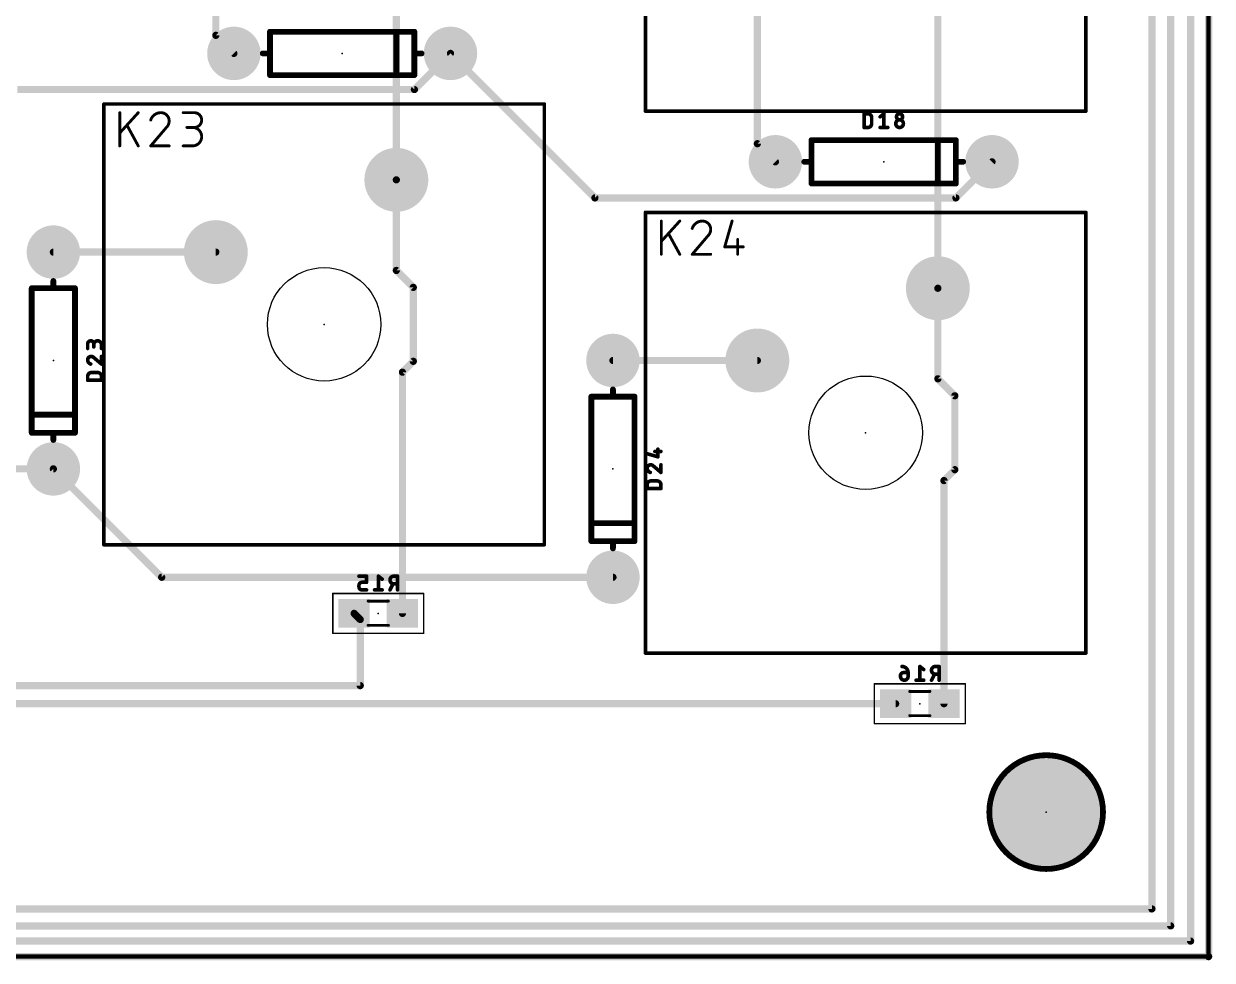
# Model space of a CAD drawing. Extents: x -145 to 0, y -20 to 96.
# Drawn here: x -41.68 to 0.13, y -0.13 to 32.79 of the extents above; entities that cross this region are included whole.
import ezdxf

# ---------------------------------------------------------------- set-up
doc = ezdxf.new("R2010")
doc.units = 0
for name, color, linetype in [('1', 12, 'CONTINUOUS'), ('16', 132, 'CONTINUOUS'), ('17', 110, 'CONTINUOUS'), ('20', 31, 'CONTINUOUS'), ('21', 41, 'CONTINUOUS'), ('23', 53, 'CONTINUOUS'), ('24', 53, 'CONTINUOUS'), ('25', 253, 'CONTINUOUS'), ('26', 253, 'CONTINUOUS'), ('39', 12, 'CONTINUOUS'), ('40', 132, 'CONTINUOUS'), ('41', 12, 'CONTINUOUS'), ('42', 132, 'CONTINUOUS'), ('51', 253, 'CONTINUOUS'), ('52', 253, 'CONTINUOUS')]:
    doc.layers.add(name, color=color, linetype=linetype)

# ---------------------------------------------------------------- blocks, each defined once
blk = doc.blocks.new('ROUNDP')
at = {"const_width": 0.5}
blk.add_lwpolyline([(0, -0.25, 1), (0, 0.25, 1), (0, -0.25)], format="xyb", dxfattribs=at)
blk = doc.blocks.new('RECT')
blk.add_solid([(-0.5, -0.5), (0.5, -0.5), (-0.5, 0.5), (0.5, 0.5)])

msp = doc.modelspace()

# ---------------------------------------------------------------- linework, layer by layer
at = {"layer": '1', "const_width": 0.254}
for points in [[(0, 0), (0, 94.615)], [(-28.575, 39.3788), (-28.575, 27.305)], [(-9.525, 35.5688), (-9.525, 23.495)], [(-57.15, 17.145), (-40.64, 17.145)], [(-40.64, 17.145), (-36.83, 13.335)], [(-36.83, 13.335), (-20.955, 13.335)], [(-82.55, 0), (0, 0)]]:
    msp.add_lwpolyline(points, dxfattribs=at)
at = {"layer": '1', "const_width": 0.127}
for points in [[(-28.6385, 27.305, 1), (-28.5115, 27.305)], [(-9.5885, 23.495, 1), (-9.4615, 23.495)], [(-40.5951, 17.1899, 1), (-40.6849, 17.1001)], [(-40.64, 17.0815, 1), (-40.64, 17.2085)], [(-36.83, 13.3985, 1), (-36.83, 13.2715)], [(-36.8749, 13.2901, 1), (-36.7851, 13.3799)], [(-20.955, 13.2715, 1), (-20.955, 13.3985)], [(-0.0635, 0, 1), (0.0635, 0)], [(0, -0.0635, 1), (0, 0.0635)]]:
    msp.add_lwpolyline(points, format="xyb", dxfattribs=at)
at = {"layer": '16', "const_width": 0.254}
for points in [[(0, 0), (0, 94.615)], [(-0.635, 0.5461), (-0.635, 86.3691)], [(-1.3335, 1.0795), (-1.3335, 82.7795)], [(-1.9939, 1.6764), (-1.9939, 79.3124)], [(-34.925, 43.815), (-34.925, 32.385)], [(-15.875, 40.005), (-15.875, 28.575)], [(-34.925, 32.385), (-34.29, 31.75)], [(-27.94, 30.48), (-26.67, 31.75)], [(-26.67, 31.75), (-21.59, 26.67)], [(-41.91, 30.48), (-27.94, 30.48)], [(-15.875, 28.575), (-15.24, 27.94)], [(-8.89, 26.67), (-7.62, 27.94)], [(-28.575, 27.305), (-28.575, 24.1212)], [(-21.59, 26.67), (-8.89, 26.67)], [(-40.64, 24.765), (-34.925, 24.765)], [(-28.575, 24.1212), (-27.9781, 23.5244)], [(-27.9781, 23.5244), (-27.9781, 20.9257)], [(-9.525, 23.495), (-9.525, 20.3113)], [(-27.9781, 20.9257), (-28.36, 20.5437)], [(-20.955, 20.955), (-15.875, 20.955)], [(-28.36, 20.5437), (-28.36, 12.065)], [(-9.525, 20.3113), (-8.9281, 19.7143)], [(-8.9281, 19.7143), (-8.9281, 17.1157)], [(-8.9281, 17.1157), (-9.31, 16.7338)], [(-9.31, 16.7338), (-9.31, 8.89)], [(-29.845, 11.85), (-30.06, 12.065)], [(-29.845, 9.525), (-29.845, 11.85)], [(-48.26, 9.525), (-29.845, 9.525)], [(-48.895, 8.89), (-11.01, 8.89)], [(-62.0014, 1.6764), (-1.9939, 1.6764)], [(-62.1257, 1.0795), (-1.3335, 1.0795)], [(-62.1671, 0.5461), (-0.635, 0.5461)], [(-82.55, 0), (0, 0)]]:
    msp.add_lwpolyline(points, dxfattribs=at)
at = {"layer": '16', "const_width": 0.127}
for points in [[(-34.8801, 32.4299, 1), (-34.9699, 32.3401)], [(-34.9885, 32.385, 1), (-34.8615, 32.385)], [(-34.3349, 31.7051, 1), (-34.2451, 31.7949)], [(-26.6251, 31.7949, 1), (-26.7149, 31.7051)], [(-26.6251, 31.7051, 1), (-26.7149, 31.7949)], [(-27.9849, 30.5249, 1), (-27.8951, 30.4351)], [(-27.94, 30.4165, 1), (-27.94, 30.5435)], [(-15.8301, 28.6199, 1), (-15.9199, 28.5301)], [(-15.9385, 28.575, 1), (-15.8115, 28.575)], [(-15.2849, 27.8951, 1), (-15.1951, 27.9849)], [(-7.5751, 27.8951, 1), (-7.6649, 27.9849)], [(-28.5115, 27.305, 1), (-28.6385, 27.305)], [(-21.59, 26.7335, 1), (-21.59, 26.6065)], [(-21.6349, 26.6251, 1), (-21.5451, 26.7149)], [(-8.9349, 26.7149, 1), (-8.8451, 26.6251)], [(-8.89, 26.6065, 1), (-8.89, 26.7335)], [(-40.64, 24.8285, 1), (-40.64, 24.7015)], [(-34.925, 24.7015, 1), (-34.925, 24.8285)], [(-28.5301, 24.1662, 1), (-28.6199, 24.0763)], [(-28.6385, 24.1212, 1), (-28.5115, 24.1212)], [(-27.9146, 23.5244, 1), (-28.0416, 23.5244)], [(-28.023, 23.4794, 1), (-27.9332, 23.5693)], [(-9.4615, 23.495, 1), (-9.5885, 23.495)], [(-28.0416, 20.9257, 1), (-27.9146, 20.9257)], [(-27.9332, 20.8807, 1), (-28.023, 20.9706)], [(-20.955, 21.0185, 1), (-20.955, 20.8915)], [(-15.875, 20.8915, 1), (-15.875, 21.0185)], [(-28.2965, 20.5437, 1), (-28.4235, 20.5437)], [(-28.4049, 20.5887, 1), (-28.3151, 20.4988)], [(-9.4801, 20.3562, 1), (-9.5699, 20.2663)], [(-9.5885, 20.3113, 1), (-9.4615, 20.3113)], [(-8.8646, 19.7143, 1), (-8.9916, 19.7143)], [(-8.973, 19.6694, 1), (-8.8832, 19.7593)], [(-8.9916, 17.1157, 1), (-8.8646, 17.1157)], [(-8.8832, 17.0707, 1), (-8.973, 17.1606)], [(-9.2465, 16.7338, 1), (-9.3735, 16.7338)], [(-9.3549, 16.7787, 1), (-9.2651, 16.6888)], [(-30.0151, 12.1099, 1), (-30.1049, 12.0201)], [(-28.4235, 12.065, 1), (-28.2965, 12.065)], [(-29.7815, 11.85, 1), (-29.9085, 11.85)], [(-29.8899, 11.8051, 1), (-29.8001, 11.8949)], [(-29.845, 9.4615, 1), (-29.845, 9.5885)], [(-29.9085, 9.525, 1), (-29.7815, 9.525)], [(-11.01, 8.8265, 1), (-11.01, 8.9535)], [(-9.3735, 8.89, 1), (-9.2465, 8.89)], [(-2.0574, 1.6764, 1), (-1.9304, 1.6764)], [(-1.9939, 1.6129, 1), (-1.9939, 1.7399)], [(-1.397, 1.0795, 1), (-1.27, 1.0795)], [(-1.3335, 1.016, 1), (-1.3335, 1.143)], [(-0.6985, 0.5461, 1), (-0.5715, 0.5461)], [(-0.635, 0.4826, 1), (-0.635, 0.6096)], [(-0.0635, 0, 1), (0.0635, 0)], [(0, -0.0635, 1), (0, 0.0635)]]:
    msp.add_lwpolyline(points, format="xyb", dxfattribs=at)
at = {"layer": '20'}
for centre in [(-31.115, 22.225), (-12.065, 18.415)]:
    msp.add_circle(centre, 1.9939, dxfattribs=at)
at = {"layer": '21'}
for points, const_width in [([(0, 94.615), (0, 0)], 0.1524), ([(-33.02, 32.512), (-27.94, 32.512)], 0.2032), ([(-33.02, 31.75), (-33.02, 32.512)], 0.2032), ([(-27.94, 32.512), (-27.94, 31.75)], 0.2032), ([(-28.575, 32.385), (-28.575, 31.115)], 0.2032), ([(-33.02, 31.75), (-33.274, 31.75)], 0.2032), ([(-33.02, 30.988), (-33.02, 31.75)], 0.2032), ([(-27.94, 31.75), (-27.94, 30.988)], 0.2032), ([(-27.94, 31.75), (-27.686, 31.75)], 0.2032), ([(-27.94, 30.988), (-33.02, 30.988)], 0.2032), ([(-13.97, 28.702), (-8.89, 28.702)], 0.2032), ([(-13.97, 27.94), (-13.97, 28.702)], 0.2032), ([(-9.525, 28.575), (-9.525, 27.305)], 0.2032), ([(-8.89, 28.702), (-8.89, 27.94)], 0.2032), ([(-13.97, 27.94), (-14.224, 27.94)], 0.2032), ([(-13.97, 27.178), (-13.97, 27.94)], 0.2032), ([(-8.89, 27.94), (-8.89, 27.178)], 0.2032), ([(-8.89, 27.94), (-8.636, 27.94)], 0.2032), ([(-8.89, 27.178), (-13.97, 27.178)], 0.2032), ([(-40.64, 23.495), (-40.64, 23.749)], 0.2032), ([(-41.402, 18.415), (-41.402, 23.495)], 0.2032), ([(-41.402, 23.495), (-40.64, 23.495)], 0.2032), ([(-40.64, 23.495), (-39.878, 23.495)], 0.2032), ([(-39.878, 23.495), (-39.878, 18.415)], 0.2032), ([(-21.717, 14.605), (-21.717, 19.685)], 0.2032), ([(-21.717, 19.685), (-20.955, 19.685)], 0.2032), ([(-20.955, 19.685), (-20.955, 19.939)], 0.2032), ([(-20.955, 19.685), (-20.193, 19.685)], 0.2032), ([(-20.193, 19.685), (-20.193, 14.605)], 0.2032), ([(-40.005, 19.05), (-41.275, 19.05)], 0.2032), ([(-40.64, 18.415), (-41.402, 18.415)], 0.2032), ([(-39.878, 18.415), (-40.64, 18.415)], 0.2032), ([(-40.64, 18.415), (-40.64, 18.161)], 0.2032), ([(-20.32, 15.24), (-21.59, 15.24)], 0.2032), ([(-20.955, 14.605), (-21.717, 14.605)], 0.2032), ([(-20.193, 14.605), (-20.955, 14.605)], 0.2032), ([(-20.955, 14.605), (-20.955, 14.351)], 0.2032), ([(0, 0), (-82.55, 0)], 0.1524)]:
    msp.add_lwpolyline(points, dxfattribs=dict(at, const_width=const_width))
for points, const_width in [([(-33.02, 32.5628, 1), (-33.02, 32.4612)], 0.1016), ([(-32.9692, 32.512, 1), (-33.0708, 32.512)], 0.1016), ([(-27.8892, 32.512, 1), (-27.9908, 32.512)], 0.1016), ([(-27.94, 32.4612, 1), (-27.94, 32.5628)], 0.1016), ([(-28.5242, 32.385, 1), (-28.6258, 32.385)], 0.1016), ([(-33.274, 31.8008, 1), (-33.274, 31.6992)], 0.1016), ([(-32.9692, 31.75, 1), (-33.0708, 31.75)], 0.1016), ([(-33.0708, 31.75, 1), (-32.9692, 31.75)], 0.1016), ([(-33.02, 31.6992, 1), (-33.02, 31.8008)], 0.1016), ([(-27.8892, 31.75, 1), (-27.9908, 31.75)], 0.1016), ([(-27.94, 31.8008, 1), (-27.94, 31.6992)], 0.1016), ([(-27.9908, 31.75, 1), (-27.8892, 31.75)], 0.1016), ([(-27.686, 31.6992, 1), (-27.686, 31.8008)], 0.1016), ([(-33.02, 31.0388, 1), (-33.02, 30.9372)], 0.1016), ([(-33.0708, 30.988, 1), (-32.9692, 30.988)], 0.1016), ([(-28.6258, 31.115, 1), (-28.5242, 31.115)], 0.1016), ([(-27.9908, 30.988, 1), (-27.8892, 30.988)], 0.1016), ([(-27.94, 30.9372, 1), (-27.94, 31.0388)], 0.1016), ([(-13.97, 28.7528, 1), (-13.97, 28.6512)], 0.1016), ([(-13.9192, 28.702, 1), (-14.0208, 28.702)], 0.1016), ([(-9.4742, 28.575, 1), (-9.5758, 28.575)], 0.1016), ([(-8.8392, 28.702, 1), (-8.9408, 28.702)], 0.1016), ([(-8.89, 28.6512, 1), (-8.89, 28.7528)], 0.1016), ([(-14.224, 27.9908, 1), (-14.224, 27.8892)], 0.1016), ([(-13.9192, 27.94, 1), (-14.0208, 27.94)], 0.1016), ([(-13.97, 27.8892, 1), (-13.97, 27.9908)], 0.1016), ([(-8.8392, 27.94, 1), (-8.9408, 27.94)], 0.1016), ([(-8.89, 27.9908, 1), (-8.89, 27.8892)], 0.1016), ([(-8.636, 27.8892, 1), (-8.636, 27.9908)], 0.1016), ([(-14.0208, 27.94, 1), (-13.9192, 27.94)], 0.1016), ([(-8.9408, 27.94, 1), (-8.8392, 27.94)], 0.1016), ([(-13.97, 27.2288, 1), (-13.97, 27.1272)], 0.1016), ([(-14.0208, 27.178, 1), (-13.9192, 27.178)], 0.1016), ([(-9.5758, 27.305, 1), (-9.4742, 27.305)], 0.1016), ([(-8.9408, 27.178, 1), (-8.8392, 27.178)], 0.1016), ([(-8.89, 27.1272, 1), (-8.89, 27.2288)], 0.1016), ([(-40.5892, 23.749, 1), (-40.6908, 23.749)], 0.1016), ([(-41.3512, 23.495, 1), (-41.4528, 23.495)], 0.1016), ([(-41.402, 23.5458, 1), (-41.402, 23.4442)], 0.1016), ([(-40.64, 23.5458, 1), (-40.64, 23.4442)], 0.1016), ([(-40.6908, 23.495, 1), (-40.5892, 23.495)], 0.1016), ([(-40.64, 23.4442, 1), (-40.64, 23.5458)], 0.1016), ([(-39.8272, 23.495, 1), (-39.9288, 23.495)], 0.1016), ([(-39.878, 23.4442, 1), (-39.878, 23.5458)], 0.1016), ([(-21.6662, 19.685, 1), (-21.7678, 19.685)], 0.1016), ([(-21.717, 19.7358, 1), (-21.717, 19.6342)], 0.1016), ([(-20.9042, 19.939, 1), (-21.0058, 19.939)], 0.1016), ([(-20.955, 19.7358, 1), (-20.955, 19.6342)], 0.1016), ([(-21.0058, 19.685, 1), (-20.9042, 19.685)], 0.1016), ([(-20.955, 19.6342, 1), (-20.955, 19.7358)], 0.1016), ([(-20.1422, 19.685, 1), (-20.2438, 19.685)], 0.1016), ([(-20.193, 19.6342, 1), (-20.193, 19.7358)], 0.1016), ([(-41.275, 19.1008, 1), (-41.275, 18.9992)], 0.1016), ([(-40.005, 18.9992, 1), (-40.005, 19.1008)], 0.1016), ([(-41.402, 18.4658, 1), (-41.402, 18.3642)], 0.1016), ([(-41.4528, 18.415, 1), (-41.3512, 18.415)], 0.1016), ([(-40.64, 18.4658, 1), (-40.64, 18.3642)], 0.1016), ([(-40.5892, 18.415, 1), (-40.6908, 18.415)], 0.1016), ([(-40.64, 18.3642, 1), (-40.64, 18.4658)], 0.1016), ([(-39.9288, 18.415, 1), (-39.8272, 18.415)], 0.1016), ([(-39.878, 18.3642, 1), (-39.878, 18.4658)], 0.1016), ([(-40.6908, 18.161, 1), (-40.5892, 18.161)], 0.1016), ([(-21.59, 15.2908, 1), (-21.59, 15.1892)], 0.1016), ([(-20.32, 15.1892, 1), (-20.32, 15.2908)], 0.1016), ([(-21.717, 14.6558, 1), (-21.717, 14.5542)], 0.1016), ([(-21.7678, 14.605, 1), (-21.6662, 14.605)], 0.1016), ([(-20.955, 14.6558, 1), (-20.955, 14.5542)], 0.1016), ([(-20.9042, 14.605, 1), (-21.0058, 14.605)], 0.1016), ([(-20.955, 14.5542, 1), (-20.955, 14.6558)], 0.1016), ([(-20.2438, 14.605, 1), (-20.1422, 14.605)], 0.1016), ([(-20.193, 14.5542, 1), (-20.193, 14.6558)], 0.1016), ([(-21.0058, 14.351, 1), (-20.9042, 14.351)], 0.1016), ([(-5.715, 3.08, 1), (-5.715, 7.08, 1), (-5.715, 3.08)], 0.2032), ([(-0.0381, 0, 1), (0.0381, 0)], 0.0762), ([(0, -0.0381, 1), (0, 0.0381)], 0.0762)]:
    msp.add_lwpolyline(points, format="xyb", dxfattribs=dict(at, const_width=const_width))
at = {"layer": '23'}
for p in [(-30.48, 31.75), (-11.43, 27.94), (-31.115, 22.225), (-40.64, 20.955), (-12.065, 18.415), (-20.955, 17.145), (-5.715, 5.08)]:
    msp.add_point(p, dxfattribs=at)
at = {"layer": '24'}
for p in [(-29.21, 12.065), (-10.16, 8.89)]:
    msp.add_point(p, dxfattribs=at)
at = {"layer": '25'}
for points, const_width in [([(-38.3032, 28.4988), (-38.3032, 29.6672)], 0.1016), ([(-37.6541, 29.6672), (-38.3032, 28.9532)], 0.1016), ([(-36.0722, 29.6672), (-35.6828, 29.6672)], 0.1016), ([(-12.1218, 29.1465), (-12.1218, 29.6291)], 0.127), ([(-12.1218, 29.6291), (-11.9878, 29.6291)], 0.127), ([(-11.5549, 29.5219), (-11.4209, 29.6291)], 0.127), ([(-11.4209, 29.6291), (-11.4209, 29.1465)], 0.127), ([(-11.8537, 29.495), (-11.8537, 29.2806)], 0.127), ([(-37.6541, 28.4988), (-38.0436, 29.2128)], 0.1016), ([(-36.6635, 29.1479), (-37.2152, 28.4988)], 0.1016), ([(-35.6828, 29.1479), (-35.9424, 29.1479)], 0.1016), ([(-11.9878, 29.1465), (-12.1218, 29.1465)], 0.127), ([(-11.5549, 29.1465), (-11.2868, 29.1465)], 0.127), ([(-37.2152, 28.4988), (-36.5661, 28.4988)], 0.1016), ([(-36.0722, 28.4988), (-35.7477, 28.4988)], 0.1016), ([(-19.2532, 24.6888), (-19.2532, 25.8572)], 0.1016), ([(-18.6041, 25.8572), (-19.2532, 25.1432)], 0.1016), ([(-16.7626, 25.8572), (-17.0222, 24.9484)], 0.1016), ([(-18.6041, 24.6888), (-18.9936, 25.4028)], 0.1016), ([(-17.6135, 25.3379), (-18.1652, 24.6888)], 0.1016), ([(-16.5679, 25.2081), (-16.5679, 24.6888)], 0.1016), ([(-18.1652, 24.6888), (-17.5161, 24.6888)], 0.1016), ([(-17.0222, 24.9484), (-16.3731, 24.9484)], 0.1016), ([(-39.4335, 21.3787), (-39.4335, 21.5396)], 0.127), ([(-39.219, 21.5396), (-39.219, 21.4323)], 0.127), ([(-38.9509, 21.3787), (-38.9509, 21.5128)], 0.127), ([(-39.219, 21.058), (-38.9509, 20.8301)], 0.127), ([(-38.9509, 20.8301), (-38.9509, 21.0982)], 0.127), ([(-39.2994, 20.5313), (-39.085, 20.5313)], 0.127), ([(-39.4335, 20.2632), (-39.4335, 20.3972)], 0.127), ([(-38.9509, 20.2632), (-39.4335, 20.2632)], 0.127), ([(-38.9509, 20.3972), (-38.9509, 20.2632)], 0.127), ([(-19.7485, 17.676), (-19.3731, 17.5687)], 0.127), ([(-19.4804, 17.7564), (-19.2659, 17.7564)], 0.127), ([(-19.3731, 17.5687), (-19.3731, 17.8368)], 0.127), ([(-19.534, 17.248), (-19.2659, 17.0201)], 0.127), ([(-19.2659, 17.0201), (-19.2659, 17.2882)], 0.127), ([(-19.6144, 16.7213), (-19.4, 16.7213)], 0.127), ([(-19.7485, 16.4532), (-19.7485, 16.5872)], 0.127), ([(-19.2659, 16.4532), (-19.7485, 16.4532)], 0.127), ([(-19.2659, 16.5872), (-19.2659, 16.4532)], 0.127)]:
    msp.add_lwpolyline(points, dxfattribs=dict(at, const_width=const_width))
for points, const_width in [([(-38.2778, 29.6672, 1), (-38.3286, 29.6672)], 0.0508), ([(-37.6353, 29.6501, 1), (-37.6729, 29.6843)], 0.0508), ([(-36.8582, 29.6672, 0.3252), (-37.2152, 29.4076)], 0.1016), ([(-36.5661, 29.3751, 0.4142), (-36.8582, 29.6672)], 0.1016), ([(-36.8582, 29.6926, 1), (-36.8582, 29.6418)], 0.0508), ([(-36.8582, 29.6418, 1), (-36.8582, 29.6926)], 0.0508), ([(-36.0722, 29.6926, 1), (-36.0722, 29.6418)], 0.0508), ([(-35.6828, 29.1479, 1), (-35.6828, 29.6672)], 0.1016), ([(-35.6828, 29.6926, 1), (-35.6828, 29.6418)], 0.0508), ([(-35.6828, 29.6418, 1), (-35.6828, 29.6926)], 0.0508), ([(-12.0901, 29.6291, 1), (-12.1536, 29.6291)], 0.0635), ([(-12.1218, 29.6608, 1), (-12.1218, 29.5974)], 0.0635), ([(-11.8537, 29.495, 0.4142), (-11.9878, 29.6291)], 0.127), ([(-11.9878, 29.6608, 1), (-11.9878, 29.5974)], 0.0635), ([(-11.9878, 29.5974, 1), (-11.9878, 29.6608)], 0.0635), ([(-11.3891, 29.6291, 1), (-11.4526, 29.6291)], 0.0635), ([(-11.401, 29.6043, 1), (-11.4407, 29.6539)], 0.0635), ([(-10.765, 29.5219, 1), (-10.9795, 29.5219)], 0.127), ([(-37.2394, 29.4154, 1), (-37.1911, 29.3997)], 0.0508), ([(-36.6635, 29.1479, 0.2053), (-36.5661, 29.3751)], 0.1016), ([(-36.5407, 29.3751, 1), (-36.5915, 29.3751)], 0.0508), ([(-36.5915, 29.3751, 1), (-36.5407, 29.3751)], 0.0508), ([(-11.9878, 29.1465, 0.4142), (-11.8537, 29.2806)], 0.127), ([(-11.822, 29.495, 1), (-11.8855, 29.495)], 0.0635), ([(-11.8855, 29.495, 1), (-11.822, 29.495)], 0.0635), ([(-11.822, 29.2806, 1), (-11.8855, 29.2806)], 0.0635), ([(-11.8855, 29.2806, 1), (-11.822, 29.2806)], 0.0635), ([(-11.5747, 29.5466, 1), (-11.5351, 29.4971)], 0.0635), ([(-10.7382, 29.2806, 1), (-11.0063, 29.2806)], 0.127), ([(-11.0063, 29.2806, 1), (-10.7382, 29.2806)], 0.127), ([(-10.9745, 29.2806, 1), (-11.038, 29.2806)], 0.0635), ([(-11.038, 29.2806, 1), (-10.9745, 29.2806)], 0.0635), ([(-10.9795, 29.5219, 1), (-10.765, 29.5219)], 0.127), ([(-10.9477, 29.5219, 1), (-11.0112, 29.5219)], 0.0635), ([(-11.0112, 29.5219, 1), (-10.9477, 29.5219)], 0.0635), ([(-10.7332, 29.5219, 1), (-10.7967, 29.5219)], 0.0635), ([(-10.7967, 29.5219, 1), (-10.7332, 29.5219)], 0.0635), ([(-10.7064, 29.2806, 1), (-10.7699, 29.2806)], 0.0635), ([(-10.7699, 29.2806, 1), (-10.7064, 29.2806)], 0.0635), ([(-38.322, 28.9703, 1), (-38.2844, 28.9361)], 0.0508), ([(-38.0213, 29.225, 1), (-38.0659, 29.2007)], 0.0508), ([(-36.681, 29.1663, 1), (-36.646, 29.1295)], 0.0508), ([(-36.6441, 29.1315, 1), (-36.6828, 29.1644)], 0.0508), ([(-35.9424, 29.1733, 1), (-35.9424, 29.1225)], 0.0508), ([(-35.7477, 28.4988, 1), (-35.7477, 29.1479)], 0.1016), ([(-35.7477, 29.1733, 1), (-35.7477, 29.1225)], 0.0508), ([(-35.6828, 29.1733, 1), (-35.6828, 29.1225)], 0.0508), ([(-35.6828, 29.1225, 1), (-35.6828, 29.1733)], 0.0508), ([(-12.1536, 29.1465, 1), (-12.0901, 29.1465)], 0.0635), ([(-12.1218, 29.1782, 1), (-12.1218, 29.1148)], 0.0635), ([(-11.9878, 29.1782, 1), (-11.9878, 29.1147)], 0.0635), ([(-11.9878, 29.1148, 1), (-11.9878, 29.1782)], 0.0635), ([(-11.5549, 29.1782, 1), (-11.5549, 29.1148)], 0.0635), ([(-11.4526, 29.1465, 1), (-11.3891, 29.1465)], 0.0635), ([(-11.2868, 29.1148, 1), (-11.2868, 29.1782)], 0.0635), ([(-38.3286, 28.4988, 1), (-38.2778, 28.4988)], 0.0508), ([(-37.6764, 28.4866, 1), (-37.6318, 28.511)], 0.0508), ([(-37.2346, 28.5153, 1), (-37.1959, 28.4823)], 0.0508), ([(-37.2152, 28.5242, 1), (-37.2152, 28.4734)], 0.0508), ([(-36.5661, 28.4734, 1), (-36.5661, 28.5242)], 0.0508), ([(-36.0722, 28.5242, 1), (-36.0722, 28.4734)], 0.0508), ([(-35.7477, 28.5242, 1), (-35.7477, 28.4734)], 0.0508), ([(-35.7477, 28.4734, 1), (-35.7477, 28.5242)], 0.0508), ([(-19.2278, 25.8572, 1), (-19.2786, 25.8572)], 0.0508), ([(-18.5853, 25.8401, 1), (-18.6229, 25.8743)], 0.0508), ([(-17.8082, 25.8572, 0.3252), (-18.1652, 25.5976)], 0.1016), ([(-18.1894, 25.6054, 1), (-18.1411, 25.5897)], 0.0508), ([(-17.5161, 25.5651, 0.4142), (-17.8082, 25.8572)], 0.1016), ([(-17.8082, 25.8826, 1), (-17.8082, 25.8318)], 0.0508), ([(-17.8082, 25.8318, 1), (-17.8082, 25.8826)], 0.0508), ([(-17.6135, 25.3379, 0.2053), (-17.5161, 25.5651)], 0.1016), ([(-17.4907, 25.5651, 1), (-17.5415, 25.5651)], 0.0508), ([(-17.5415, 25.5651, 1), (-17.4907, 25.5651)], 0.0508), ([(-16.7382, 25.8502, 1), (-16.787, 25.8642)], 0.0508), ([(-19.272, 25.1603, 1), (-19.2344, 25.1261)], 0.0508), ([(-18.9713, 25.415, 1), (-19.0159, 25.3907)], 0.0508), ([(-17.631, 25.3563, 1), (-17.596, 25.3195)], 0.0508), ([(-17.5941, 25.3215, 1), (-17.6328, 25.3544)], 0.0508), ([(-16.5425, 25.2081, 1), (-16.5933, 25.2081)], 0.0508), ([(-19.2786, 24.6888, 1), (-19.2278, 24.6888)], 0.0508), ([(-18.6264, 24.6766, 1), (-18.5818, 24.701)], 0.0508), ([(-18.1846, 24.7053, 1), (-18.1459, 24.6723)], 0.0508), ([(-18.1652, 24.7142, 1), (-18.1652, 24.6634)], 0.0508), ([(-17.5161, 24.6634, 1), (-17.5161, 24.7142)], 0.0508), ([(-17.0467, 24.9554, 1), (-16.9978, 24.9415)], 0.0508), ([(-17.0222, 24.9738, 1), (-17.0222, 24.923)], 0.0508), ([(-16.5933, 24.6888, 1), (-16.5425, 24.6888)], 0.0508), ([(-16.3731, 24.923, 1), (-16.3731, 24.9738)], 0.0508), ([(-39.4017, 21.5396, 1), (-39.4653, 21.5396)], 0.0635), ([(-39.4653, 21.5396, 1), (-39.4017, 21.5396)], 0.0635), ([(-39.4653, 21.3787, 1), (-39.4017, 21.3787)], 0.0635), ([(-39.219, 21.5396, 1), (-39.4335, 21.5396)], 0.127), ([(-39.1873, 21.5396, 1), (-39.2508, 21.5396)], 0.0635), ([(-39.2508, 21.5396, 1), (-39.1873, 21.5396)], 0.0635), ([(-39.2508, 21.5128, 1), (-39.1873, 21.5128)], 0.0635), ([(-39.2508, 21.4323, 1), (-39.1873, 21.4323)], 0.0635), ([(-38.9509, 21.5128, 1), (-39.219, 21.5128)], 0.127), ([(-38.9192, 21.5128, 1), (-38.9827, 21.5128)], 0.0635), ([(-38.9827, 21.5128, 1), (-38.9192, 21.5128)], 0.0635), ([(-38.9827, 21.3787, 1), (-38.9192, 21.3787)], 0.0635), ([(-39.3128, 21.0982, 0.4142), (-39.4335, 20.9776)], 0.127), ([(-39.4335, 20.9776, 0.3252), (-39.3263, 20.8301)], 0.127), ([(-39.4018, 20.9775, 1), (-39.4652, 20.9776)], 0.0635), ([(-39.4652, 20.9776, 1), (-39.4018, 20.9775)], 0.0635), ([(-39.219, 21.058, 0.2053), (-39.3128, 21.0982)], 0.127), ([(-39.3128, 21.1299, 1), (-39.3128, 21.0665)], 0.0635), ([(-39.3128, 21.0665, 1), (-39.3128, 21.13)], 0.0635), ([(-39.1984, 21.0822, 1), (-39.2396, 21.0338)], 0.0635), ([(-39.242, 21.0361, 1), (-39.196, 21.0799)], 0.0635), ([(-38.9192, 21.0982, 1), (-38.9827, 21.0982)], 0.0635), ([(-39.2994, 20.5313, 0.4142), (-39.4335, 20.3972)], 0.127), ([(-39.336, 20.7999, 1), (-39.3165, 20.8603)], 0.0635), ([(-39.2994, 20.563, 1), (-39.2994, 20.4995)], 0.0635), ([(-39.2994, 20.4995, 1), (-39.2994, 20.563)], 0.0635), ([(-38.9509, 20.3972, 0.4142), (-39.085, 20.5313)], 0.127), ([(-39.085, 20.563, 1), (-39.085, 20.4995)], 0.0635), ([(-39.085, 20.4995, 1), (-39.085, 20.563)], 0.0635), ([(-38.9827, 20.8301, 1), (-38.9192, 20.8301)], 0.0635), ([(-38.9715, 20.8059, 1), (-38.9303, 20.8543)], 0.0635), ([(-39.4017, 20.3972, 1), (-39.4653, 20.3972)], 0.0635), ([(-39.4653, 20.3972, 1), (-39.4017, 20.3972)], 0.0635), ([(-39.4653, 20.2632, 1), (-39.4017, 20.2632)], 0.0635), ([(-39.4335, 20.2949, 1), (-39.4335, 20.2314)], 0.0635), ([(-38.9192, 20.3972, 1), (-38.9827, 20.3972)], 0.0635), ([(-38.9827, 20.2632, 1), (-38.9192, 20.2632)], 0.0635), ([(-38.9826, 20.3972, 1), (-38.9191, 20.3972)], 0.0635), ([(-38.9509, 20.2314, 1), (-38.9509, 20.2949)], 0.0635), ([(-19.7398, 17.7065, 1), (-19.7572, 17.6454)], 0.0635), ([(-19.4804, 17.7881, 1), (-19.4804, 17.7247)], 0.0635), ([(-19.3414, 17.8368, 1), (-19.4049, 17.8368)], 0.0635), ([(-19.4049, 17.5687, 1), (-19.3414, 17.5687)], 0.0635), ([(-19.3819, 17.5382, 1), (-19.3644, 17.5993)], 0.0635), ([(-19.2659, 17.7247, 1), (-19.2659, 17.7881)], 0.0635), ([(-19.6278, 17.2882, 0.4142), (-19.7485, 17.1676)], 0.127), ([(-19.7485, 17.1676, 0.3252), (-19.6413, 17.0201)], 0.127), ([(-19.7802, 17.1676, 1), (-19.7168, 17.1675)], 0.0635), ([(-19.7168, 17.1675, 1), (-19.7802, 17.1676)], 0.0635), ([(-19.534, 17.248, 0.2053), (-19.6278, 17.2882)], 0.127), ([(-19.6278, 17.3199, 1), (-19.6278, 17.2565)], 0.0635), ([(-19.6278, 17.2565, 1), (-19.6278, 17.3199)], 0.0635), ([(-19.5134, 17.2722, 1), (-19.5546, 17.2238)], 0.0635), ([(-19.557, 17.2261, 1), (-19.511, 17.2699)], 0.0635), ([(-19.2342, 17.2882, 1), (-19.2977, 17.2882)], 0.0635), ([(-19.6144, 16.7213, 0.4142), (-19.7485, 16.5872)], 0.127), ([(-19.651, 16.9899, 1), (-19.6315, 17.0503)], 0.0635), ([(-19.6144, 16.753, 1), (-19.6144, 16.6895)], 0.0635), ([(-19.6144, 16.6895, 1), (-19.6144, 16.753)], 0.0635), ([(-19.2659, 16.5872, 0.4142), (-19.4, 16.7213)], 0.127), ([(-19.4, 16.753, 1), (-19.4, 16.6895)], 0.0635), ([(-19.4, 16.6895, 1), (-19.4, 16.753)], 0.0635), ([(-19.2977, 17.0201, 1), (-19.2342, 17.0201)], 0.0635), ([(-19.2865, 16.9959, 1), (-19.2453, 17.0443)], 0.0635), ([(-19.7485, 16.4849, 1), (-19.7485, 16.4214)], 0.0635), ([(-19.7168, 16.5872, 1), (-19.7802, 16.5872)], 0.0635), ([(-19.7802, 16.5872, 1), (-19.7168, 16.5872)], 0.0635), ([(-19.7802, 16.4532, 1), (-19.7168, 16.4532)], 0.0635), ([(-19.2342, 16.5872, 1), (-19.2977, 16.5872)], 0.0635), ([(-19.2977, 16.4532, 1), (-19.2342, 16.4532)], 0.0635), ([(-19.2976, 16.5872, 1), (-19.2341, 16.5872)], 0.0635), ([(-19.2659, 16.4214, 1), (-19.2659, 16.4849)], 0.0635)]:
    msp.add_lwpolyline(points, format="xyb", dxfattribs=dict(at, const_width=const_width))
at = {"layer": '26', "const_width": 0.127}
for points in [[(-29.6214, 13.3731), (-29.8895, 13.3731)], [(-29.6214, 13.1586), (-29.6214, 13.3731)], [(-29.0728, 13.2659), (-29.2068, 13.3731)], [(-29.2068, 13.3731), (-29.2068, 12.8905)], [(-28.5305, 13.3731), (-28.6646, 13.3731)], [(-28.5305, 12.8905), (-28.5305, 13.3731)], [(-29.8895, 12.9977), (-29.8895, 13.0514)], [(-29.7823, 13.1586), (-29.6214, 13.1586)], [(-28.7986, 12.8905), (-28.6914, 13.105)], [(-28.6646, 13.105), (-28.5305, 13.105)], [(-29.6214, 12.8905), (-29.7823, 12.8905)], [(-29.0728, 12.8905), (-29.3409, 12.8905)], [(-10.5714, 9.9836), (-10.7323, 9.9836)], [(-10.5714, 9.8496), (-10.5714, 9.9836)], [(-10.0228, 10.0909), (-10.1568, 10.1981)], [(-10.1568, 10.1981), (-10.1568, 9.7155)], [(-9.4805, 10.1981), (-9.6146, 10.1981)], [(-9.4805, 9.7155), (-9.4805, 10.1981)], [(-10.8395, 9.8764), (-10.8395, 9.8496)], [(-10.0228, 9.7155), (-10.2909, 9.7155)], [(-9.7486, 9.7155), (-9.6414, 9.93)], [(-9.6146, 9.93), (-9.4805, 9.93)]]:
    msp.add_lwpolyline(points, dxfattribs=at)
at = {"layer": '26'}
for points, const_width in [([(-29.8895, 13.4049, 1), (-29.8895, 13.3414)], 0.0635), ([(-29.5896, 13.3731, 1), (-29.6531, 13.3731)], 0.0635), ([(-29.6214, 13.3414, 1), (-29.6214, 13.4049)], 0.0635), ([(-29.187, 13.3979, 1), (-29.2267, 13.3483)], 0.0635), ([(-29.1751, 13.3731, 1), (-29.2386, 13.3731)], 0.0635), ([(-28.6646, 13.3731, 1), (-28.6646, 13.105)], 0.127), ([(-28.6646, 13.4049, 1), (-28.6646, 13.3414)], 0.0635), ([(-28.6646, 13.3414, 1), (-28.6646, 13.4049)], 0.0635), ([(-28.4987, 13.3731, 1), (-28.5622, 13.3731)], 0.0635), ([(-28.5305, 13.3414, 1), (-28.5305, 13.4049)], 0.0635), ([(-29.7823, 13.1586, 0.4142), (-29.8895, 13.0514)], 0.127), ([(-29.8578, 13.0514, 1), (-29.9213, 13.0514)], 0.0635), ([(-29.9213, 13.0514, 1), (-29.8578, 13.0514)], 0.0635), ([(-29.8895, 12.9977, 0.4142), (-29.7823, 12.8905)], 0.127), ([(-29.8578, 12.9977, 1), (-29.9213, 12.9977)], 0.0635), ([(-29.9213, 12.9977, 1), (-29.8578, 12.9977)], 0.0635), ([(-29.7823, 13.1904, 1), (-29.7823, 13.1269)], 0.0635), ([(-29.7823, 13.1269, 1), (-29.7823, 13.1904)], 0.0635), ([(-29.6531, 13.1586, 1), (-29.5896, 13.1586)], 0.0635), ([(-29.6214, 13.1269, 1), (-29.6214, 13.1904)], 0.0635), ([(-29.0926, 13.2411, 1), (-29.0529, 13.2906)], 0.0635), ([(-28.663, 13.0908, 1), (-28.7198, 13.1192)], 0.0635), ([(-28.6646, 13.1367, 1), (-28.6646, 13.0732)], 0.0635), ([(-28.6646, 13.0732, 1), (-28.6646, 13.1367)], 0.0635), ([(-28.5305, 13.0732, 1), (-28.5305, 13.1367)], 0.0635), ([(-29.7823, 12.9223, 1), (-29.7823, 12.8588)], 0.0635), ([(-29.7823, 12.8588, 1), (-29.7823, 12.9223)], 0.0635), ([(-29.6214, 12.8588, 1), (-29.6214, 12.9223)], 0.0635), ([(-29.3409, 12.9223, 1), (-29.3409, 12.8588)], 0.0635), ([(-29.2386, 12.8905, 1), (-29.1751, 12.8905)], 0.0635), ([(-29.0728, 12.8588, 1), (-29.0728, 12.9223)], 0.0635), ([(-28.827, 12.9047, 1), (-28.7702, 12.8763)], 0.0635), ([(-28.5622, 12.8905, 1), (-28.4987, 12.8905)], 0.0635), ([(-10.7323, 9.9836, 0.4142), (-10.8395, 9.8764)], 0.127), ([(-10.5714, 9.9836, 0.4142), (-10.7859, 10.1981)], 0.127), ([(-10.7859, 10.2298, 1), (-10.7859, 10.1664)], 0.0635), ([(-10.7323, 10.0154, 1), (-10.7323, 9.9519)], 0.0635), ([(-10.7323, 9.9519, 1), (-10.7323, 10.0154)], 0.0635), ([(-10.5396, 9.9836, 1), (-10.6031, 9.9836)], 0.0635), ([(-10.5714, 9.9519, 1), (-10.5714, 10.0154)], 0.0635), ([(-10.137, 10.2229, 1), (-10.1767, 10.1733)], 0.0635), ([(-10.1251, 10.1981, 1), (-10.1886, 10.1981)], 0.0635), ([(-10.0426, 10.0661, 1), (-10.0029, 10.1156)], 0.0635), ([(-9.6146, 10.1981, 1), (-9.6146, 9.93)], 0.127), ([(-9.6146, 10.2299, 1), (-9.6146, 10.1663)], 0.0635), ([(-9.6146, 10.1663, 1), (-9.6146, 10.2299)], 0.0635), ([(-9.4487, 10.1981, 1), (-9.5122, 10.1981)], 0.0635), ([(-9.4805, 10.1663, 1), (-9.4805, 10.2299)], 0.0635), ([(-10.8078, 9.8764, 1), (-10.8713, 9.8764)], 0.0635), ([(-10.8395, 9.8496, 1), (-10.5714, 9.8496)], 0.127), ([(-10.8078, 9.8496, 1), (-10.8713, 9.8496)], 0.0635), ([(-10.8713, 9.8764, 1), (-10.8078, 9.8764)], 0.0635), ([(-10.8713, 9.8496, 1), (-10.8078, 9.8496)], 0.0635), ([(-10.6031, 9.9836, 1), (-10.5396, 9.9836)], 0.0635), ([(-10.5396, 9.8496, 1), (-10.6031, 9.8496)], 0.0635), ([(-10.6031, 9.8496, 1), (-10.5396, 9.8496)], 0.0635), ([(-10.2909, 9.7473, 1), (-10.2909, 9.6837)], 0.0635), ([(-10.1886, 9.7155, 1), (-10.1251, 9.7155)], 0.0635), ([(-10.0228, 9.6837, 1), (-10.0228, 9.7473)], 0.0635), ([(-9.777, 9.7297, 1), (-9.7202, 9.7013)], 0.0635), ([(-9.613, 9.9158, 1), (-9.6698, 9.9442)], 0.0635), ([(-9.6146, 9.9617, 1), (-9.6146, 9.8982)], 0.0635), ([(-9.6146, 9.8982, 1), (-9.6146, 9.9617)], 0.0635), ([(-9.5122, 9.7155, 1), (-9.4487, 9.7155)], 0.0635), ([(-9.4805, 9.8982, 1), (-9.4805, 9.9617)], 0.0635)]:
    msp.add_lwpolyline(points, format="xyb", dxfattribs=dict(at, const_width=const_width))
at = {"layer": '39', "const_width": 2.032}
msp.add_lwpolyline([(-5.715, 4.08, 1), (-5.715, 6.08, 1), (-5.715, 4.08)], format="xyb", dxfattribs=at)
at = {"layer": '40', "const_width": 0.0508}
for points in [[(-27.61, 12.765), (-30.81, 12.765)], [(-30.81, 12.765), (-30.81, 11.365)], [(-27.61, 11.365), (-27.61, 12.765)], [(-30.81, 11.365), (-27.61, 11.365)], [(-8.56, 9.59), (-11.76, 9.59)], [(-11.76, 9.59), (-11.76, 8.19)], [(-8.56, 8.19), (-8.56, 9.59)], [(-11.76, 8.19), (-8.56, 8.19)]]:
    msp.add_lwpolyline(points, dxfattribs=at)
at = {"layer": '40'}
for points, const_width in [([(-30.81, 12.7777, 1), (-30.81, 12.7523)], 0.0254), ([(-30.7973, 12.765, 1), (-30.8227, 12.765)], 0.0254), ([(-27.5973, 12.765, 1), (-27.6227, 12.765)], 0.0254), ([(-27.61, 12.7523, 1), (-27.61, 12.7777)], 0.0254), ([(-30.81, 11.3777, 1), (-30.81, 11.3523)], 0.0254), ([(-30.8227, 11.365, 1), (-30.7973, 11.365)], 0.0254), ([(-27.6227, 11.365, 1), (-27.5973, 11.365)], 0.0254), ([(-27.61, 11.3523, 1), (-27.61, 11.3777)], 0.0254), ([(-11.76, 9.6027, 1), (-11.76, 9.5773)], 0.0254), ([(-11.7473, 9.59, 1), (-11.7727, 9.59)], 0.0254), ([(-8.5473, 9.59, 1), (-8.5727, 9.59)], 0.0254), ([(-8.56, 9.5773, 1), (-8.56, 9.6027)], 0.0254), ([(-11.76, 8.2027, 1), (-11.76, 8.1773)], 0.0254), ([(-11.7727, 8.19, 1), (-11.7473, 8.19)], 0.0254), ([(-8.5727, 8.19, 1), (-8.5473, 8.19)], 0.0254), ([(-8.56, 8.1773, 1), (-8.56, 8.2027)], 0.0254), ([(-5.715, 4.08, 1), (-5.715, 6.08, 1), (-5.715, 4.08)], 2.032)]:
    msp.add_lwpolyline(points, format="xyb", dxfattribs=dict(at, const_width=const_width))
at = {"layer": '41', "const_width": 2.032}
msp.add_lwpolyline([(-5.715, 4.08, 1), (-5.715, 6.08, 1), (-5.715, 4.08)], format="xyb", dxfattribs=at)
at = {"layer": '42', "const_width": 2.032}
msp.add_lwpolyline([(-5.715, 4.08, 1), (-5.715, 6.08, 1), (-5.715, 4.08)], format="xyb", dxfattribs=at)
at = {"layer": '51', "const_width": 0.127}
for points in [[(-19.812, 29.718), (-19.812, 45.212)], [(-4.318, 45.212), (-4.318, 29.718)], [(-38.862, 14.478), (-38.862, 29.972)], [(-38.862, 29.972), (-23.368, 29.972)], [(-23.368, 29.972), (-23.368, 14.478)], [(-4.318, 29.718), (-19.812, 29.718)], [(-19.812, 10.668), (-19.812, 26.162)], [(-19.812, 26.162), (-4.318, 26.162)], [(-4.318, 26.162), (-4.318, 10.668)], [(-23.368, 14.478), (-38.862, 14.478)], [(-4.318, 10.668), (-19.812, 10.668)]]:
    msp.add_lwpolyline(points, dxfattribs=at)
at = {"layer": '51', "const_width": 0.0635}
for points in [[(-38.8302, 29.972, 1), (-38.8938, 29.972)], [(-38.862, 30.0038, 1), (-38.862, 29.9403)], [(-23.3363, 29.972, 1), (-23.3998, 29.972)], [(-23.368, 29.9403, 1), (-23.368, 30.0038)], [(-19.8438, 29.718, 1), (-19.7803, 29.718)], [(-19.812, 29.7497, 1), (-19.812, 29.6863)], [(-4.3498, 29.718, 1), (-4.2863, 29.718)], [(-4.318, 29.6863, 1), (-4.318, 29.7497)], [(-19.7803, 26.162, 1), (-19.8438, 26.162)], [(-19.812, 26.1938, 1), (-19.812, 26.1303)], [(-4.2863, 26.162, 1), (-4.3498, 26.162)], [(-4.318, 26.1303, 1), (-4.318, 26.1938)], [(-38.8938, 14.478, 1), (-38.8302, 14.478)], [(-38.862, 14.5098, 1), (-38.862, 14.4463)], [(-23.3998, 14.478, 1), (-23.3363, 14.478)], [(-23.368, 14.4463, 1), (-23.368, 14.5098)], [(-19.8438, 10.668, 1), (-19.7803, 10.668)], [(-19.812, 10.6998, 1), (-19.812, 10.6363)], [(-4.3498, 10.668, 1), (-4.2863, 10.668)], [(-4.318, 10.6363, 1), (-4.318, 10.6998)]]:
    msp.add_lwpolyline(points, format="xyb", dxfattribs=at)
at = {"layer": '52', "const_width": 0.1016}
for points in [[(-28.854, 12.497), (-29.566, 12.497)], [(-28.854, 11.646), (-29.566, 11.646)], [(-9.804, 9.322), (-10.516, 9.322)], [(-9.804, 8.471), (-10.516, 8.471)]]:
    msp.add_lwpolyline(points, dxfattribs=at)
at = {"layer": '52', "const_width": 0.0508}
for points in [[(-29.566, 12.5224, 1), (-29.566, 12.4716)], [(-28.854, 12.4716, 1), (-28.854, 12.5224)], [(-29.566, 11.6714, 1), (-29.566, 11.6206)], [(-28.854, 11.6206, 1), (-28.854, 11.6714)], [(-10.516, 9.3474, 1), (-10.516, 9.2966)], [(-9.804, 9.2966, 1), (-9.804, 9.3474)], [(-10.516, 8.4964, 1), (-10.516, 8.4456)], [(-9.804, 8.4456, 1), (-9.804, 8.4964)]]:
    msp.add_lwpolyline(points, format="xyb", dxfattribs=at)

# ---------------------------------------------------------------- block references
at = {"layer": '16', "xscale": 1.1, "rotation": 180}
for p in [(-30.06, 12.065), (-28.36, 12.065), (-11.01, 8.89), (-9.31, 8.89)]:
    msp.add_blockref('RECT', p, dxfattribs=at)
at = {"layer": '17'}
for p, xscale, yscale in [((-34.29, 31.75), 1.8796, 1.8796), ((-34.29, 31.75), 1.8796, 1.8796), ((-26.67, 31.75), 1.8796, 1.8796), ((-26.67, 31.75), 1.8796, 1.8796), ((-15.24, 27.94), 1.8796, 1.8796), ((-15.24, 27.94), 1.8796, 1.8796), ((-7.62, 27.94), 1.8796, 1.8796), ((-7.62, 27.94), 1.8796, 1.8796), ((-28.575, 27.305), 2.2479, 2.2479), ((-28.575, 27.305), 2.2479, 2.2479), ((-34.925, 24.765), 2.2479, 2.2479), ((-34.925, 24.765), 2.2479, 2.2479), ((-9.525, 23.495), 2.2479, 2.2479), ((-9.525, 23.495), 2.2479, 2.2479), ((-15.875, 20.955), 2.2479, 2.2479), ((-15.875, 20.955), 2.2479, 2.2479), ((-5.715, 5.08), 3.516, 3.516), ((-5.715, 5.08), 3.516, 3.516)]:
    msp.add_blockref('ROUNDP', p, dxfattribs=dict(at, xscale=xscale, yscale=yscale))
at = {"layer": '17', "xscale": 1.8796, "yscale": 1.8796, "rotation": 270}
for p in [(-40.64, 24.765), (-40.64, 24.765), (-20.955, 20.955), (-20.955, 20.955), (-40.64, 17.145), (-40.64, 17.145), (-20.955, 13.335), (-20.955, 13.335)]:
    msp.add_blockref('ROUNDP', p, dxfattribs=at)
at = {"layer": '52', "xscale": 0.5001, "yscale": 0.95, "rotation": 180}
for p in [(-29.7903, 12.0701), (-28.6219, 12.0701), (-10.7402, 8.8951), (-9.5719, 8.8951)]:
    msp.add_blockref('RECT', p, dxfattribs=at)

doc.saveas('drawing.dxf')
